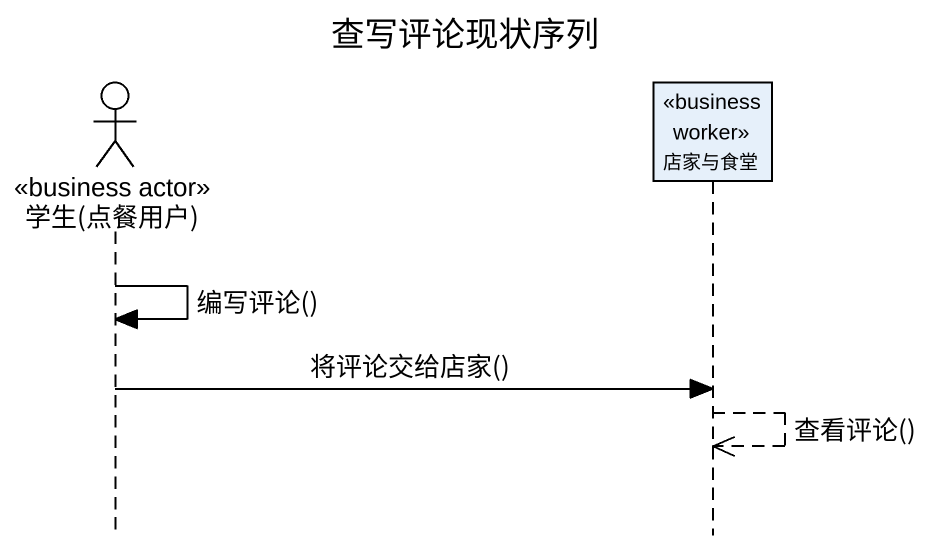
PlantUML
@startuml
title 查写评论现状序列
hide footbox
actor "学生(点餐用户)" as 学生_点餐用户 <<business actor>>
participant 店家与食堂 <<business worker>>

学生_点餐用户 -> 学生_点餐用户 : 编写评论()
学生_点餐用户 -> 店家与食堂 : 将评论交给店家()
店家与食堂 -->> 店家与食堂 : 查看评论()
@enduml
